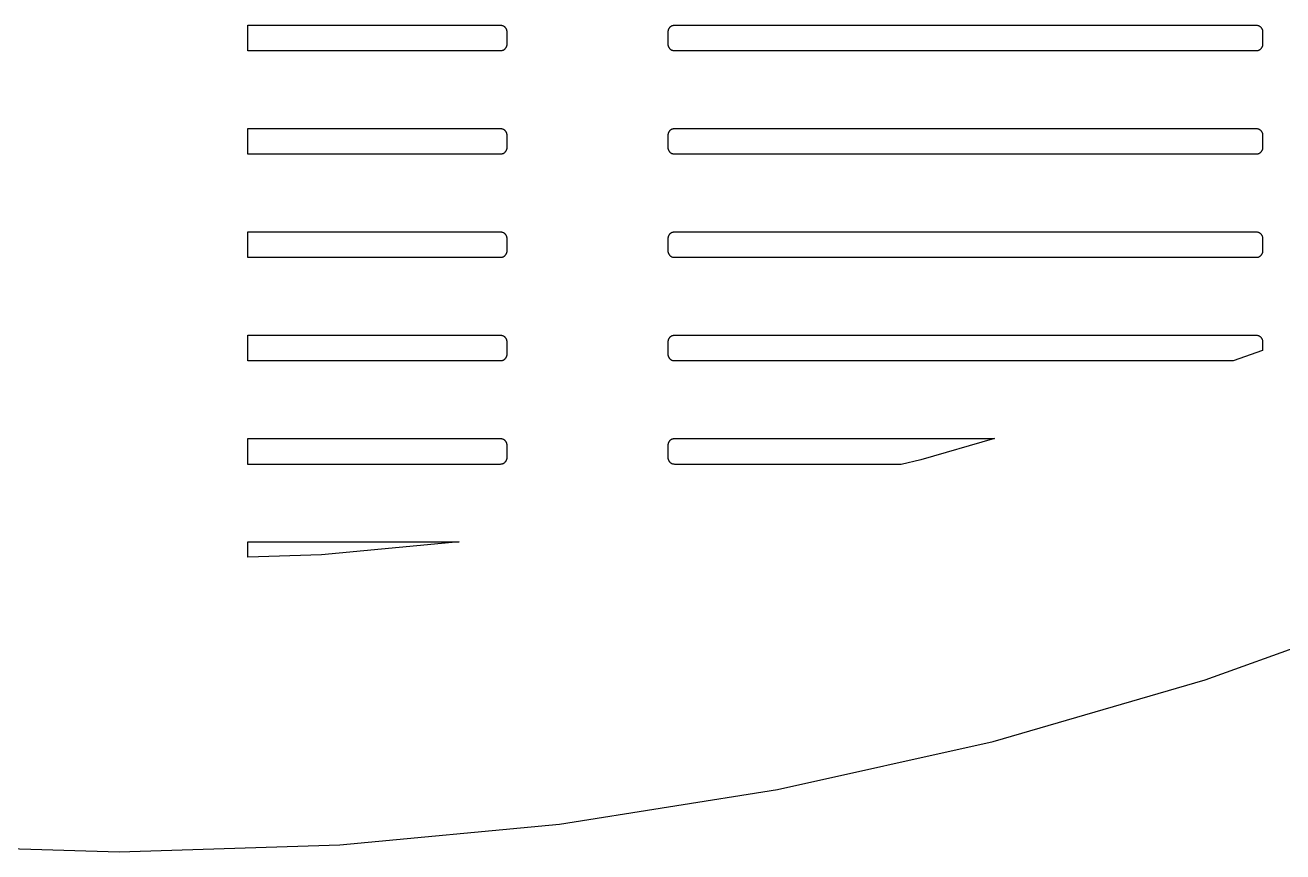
# Model space of a CAD drawing. Header units: metres. Extents: x -163 to 163, y -163 to 163.
# Drawn here: x -4.4 to 54, y -163.2 to -124.8 of the extents above; entities that cross this region are included whole.
import ezdxf

# ---------------------------------------------------------------- set-up
doc = ezdxf.new("R2010")
doc.units = ezdxf.units.M

msp = doc.modelspace()

# ---------------------------------------------------------------- linework, layer by layer
for p, q in [((5.97498, -125.999), (5.97498, -124.799)), ((5.97498, -124.799), (17.701, -124.799)), ((17.701, -124.799), (17.7199, -124.8)), ((17.7199, -124.8), (17.7386, -124.801)), ((17.7386, -124.801), (17.7572, -124.804)), ((17.7572, -124.804), (17.7757, -124.808)), ((17.7757, -124.808), (17.7937, -124.814)), ((17.7937, -124.814), (17.8115, -124.82)), ((17.8115, -124.82), (17.8288, -124.827)), ((17.8288, -124.827), (17.8456, -124.836)), ((17.8456, -124.836), (17.8618, -124.846)), ((17.8618, -124.846), (17.8774, -124.856)), ((17.8774, -124.856), (17.8923, -124.868)), ((17.8923, -124.868), (17.9064, -124.88)), ((17.9064, -124.88), (17.9197, -124.894)), ((17.9197, -124.894), (17.9322, -124.908)), ((17.9322, -124.908), (17.9437, -124.923)), ((17.9437, -124.923), (17.9543, -124.938)), ((17.9543, -124.938), (17.9639, -124.954)), ((17.9639, -124.954), (17.9725, -124.971)), ((17.9725, -124.971), (17.98, -124.989)), ((25.5221, -124.989), (25.5296, -124.971)), ((25.5296, -124.971), (25.5381, -124.954)), ((25.5381, -124.954), (25.5477, -124.938)), ((25.5477, -124.938), (25.5583, -124.923)), ((25.5583, -124.923), (25.5699, -124.908)), ((25.5699, -124.908), (25.5824, -124.894)), ((25.5824, -124.894), (25.5957, -124.88)), ((25.5957, -124.88), (25.6098, -124.868)), ((25.6098, -124.868), (25.6247, -124.856)), ((25.6247, -124.856), (25.6403, -124.846)), ((25.6403, -124.846), (25.6565, -124.836)), ((25.6565, -124.836), (25.6733, -124.827)), ((25.6733, -124.827), (25.6906, -124.82)), ((25.6906, -124.82), (25.7083, -124.814)), ((25.7083, -124.814), (25.7264, -124.808)), ((25.7264, -124.808), (25.7448, -124.804)), ((25.7448, -124.804), (25.7634, -124.801)), ((25.7634, -124.801), (25.7822, -124.8)), ((25.7822, -124.8), (25.801, -124.799)), ((25.801, -124.799), (52.801, -124.799)), ((52.801, -124.799), (52.8199, -124.8)), ((52.8199, -124.8), (52.8386, -124.801)), ((52.8386, -124.801), (52.8573, -124.804)), ((52.8573, -124.804), (52.8756, -124.808)), ((52.8756, -124.808), (52.8938, -124.814)), ((52.8938, -124.814), (52.9115, -124.82)), ((52.9115, -124.82), (52.9288, -124.827)), ((52.9288, -124.827), (52.9456, -124.836)), ((52.9456, -124.836), (52.9618, -124.846)), ((52.9618, -124.846), (52.9774, -124.856)), ((52.9774, -124.856), (52.9923, -124.868)), ((52.9923, -124.868), (53.0064, -124.88)), ((53.0064, -124.88), (53.0197, -124.894)), ((53.0197, -124.894), (53.0322, -124.908)), ((53.0322, -124.908), (53.0437, -124.923)), ((53.0437, -124.923), (53.0543, -124.938)), ((53.0543, -124.938), (53.0639, -124.954)), ((53.0639, -124.954), (53.0725, -124.971)), ((53.0725, -124.971), (53.08, -124.989)), ((17.98, -124.989), (17.9864, -125.006)), ((17.9864, -125.006), (17.9916, -125.024)), ((17.9916, -125.024), (17.9957, -125.043)), ((17.9957, -125.043), (17.9987, -125.061)), ((17.9987, -125.061), (18.0004, -125.08)), ((18.0004, -125.08), (18.001, -125.099)), ((18.001, -125.099), (18.001, -125.699)), ((25.501, -125.099), (25.5016, -125.08)), ((25.501, -125.699), (25.501, -125.099)), ((25.5016, -125.08), (25.5034, -125.061)), ((25.5034, -125.061), (25.5063, -125.043)), ((25.5063, -125.043), (25.5105, -125.024)), ((25.5105, -125.024), (25.5157, -125.006)), ((25.5157, -125.006), (25.5221, -124.989)), ((53.08, -124.989), (53.0864, -125.006)), ((53.0864, -125.006), (53.0916, -125.024)), ((53.0916, -125.024), (53.0957, -125.043)), ((53.0957, -125.043), (53.0987, -125.061)), ((53.0987, -125.061), (53.1004, -125.08)), ((53.1004, -125.08), (53.101, -125.099)), ((53.101, -125.099), (53.101, -125.699)), ((17.701, -125.999), (5.97498, -125.999)), ((17.7199, -125.998), (17.701, -125.999)), ((17.7386, -125.997), (17.7199, -125.998)), ((17.7572, -125.994), (17.7386, -125.997)), ((17.7757, -125.99), (17.7572, -125.994)), ((17.7937, -125.984), (17.7757, -125.99)), ((17.8115, -125.978), (17.7937, -125.984)), ((17.8288, -125.97), (17.8115, -125.978)), ((17.8456, -125.962), (17.8288, -125.97)), ((17.8618, -125.952), (17.8456, -125.962)), ((17.8774, -125.942), (17.8618, -125.952)), ((17.8923, -125.93), (17.8774, -125.942)), ((17.9064, -125.918), (17.8923, -125.93)), ((17.9197, -125.904), (17.9064, -125.918)), ((17.9322, -125.89), (17.9197, -125.904)), ((17.9437, -125.875), (17.9322, -125.89)), ((17.9543, -125.86), (17.9437, -125.875)), ((17.9639, -125.843), (17.9543, -125.86)), ((17.9725, -125.827), (17.9639, -125.843)), ((17.98, -125.809), (17.9725, -125.827)), ((17.9864, -125.792), (17.98, -125.809)), ((17.9916, -125.774), (17.9864, -125.792)), ((17.9957, -125.755), (17.9916, -125.774)), ((17.9987, -125.737), (17.9957, -125.755)), ((18.0004, -125.718), (17.9987, -125.737)), ((18.001, -125.699), (18.0004, -125.718)), ((25.5016, -125.718), (25.501, -125.699)), ((25.5034, -125.737), (25.5016, -125.718)), ((25.5063, -125.755), (25.5034, -125.737)), ((25.5105, -125.774), (25.5063, -125.755)), ((25.5157, -125.792), (25.5105, -125.774)), ((25.5221, -125.809), (25.5157, -125.792)), ((25.5296, -125.827), (25.5221, -125.809)), ((25.5381, -125.843), (25.5296, -125.827)), ((25.5477, -125.86), (25.5381, -125.843)), ((25.5583, -125.875), (25.5477, -125.86)), ((25.5699, -125.89), (25.5583, -125.875)), ((25.5824, -125.904), (25.5699, -125.89)), ((25.5957, -125.918), (25.5824, -125.904)), ((25.6098, -125.93), (25.5957, -125.918)), ((25.6247, -125.942), (25.6098, -125.93)), ((25.6403, -125.952), (25.6247, -125.942)), ((25.6565, -125.962), (25.6403, -125.952)), ((25.6733, -125.97), (25.6565, -125.962)), ((25.6906, -125.978), (25.6733, -125.97)), ((25.7083, -125.984), (25.6906, -125.978)), ((25.7264, -125.99), (25.7083, -125.984)), ((25.7448, -125.994), (25.7264, -125.99)), ((25.7634, -125.997), (25.7448, -125.994)), ((25.7822, -125.998), (25.7634, -125.997)), ((25.801, -125.999), (25.7822, -125.998)), ((52.801, -125.999), (25.801, -125.999)), ((52.8199, -125.998), (52.801, -125.999)), ((52.8386, -125.997), (52.8199, -125.998)), ((52.8573, -125.994), (52.8386, -125.997)), ((52.8756, -125.99), (52.8573, -125.994)), ((52.8938, -125.984), (52.8756, -125.99)), ((52.9115, -125.978), (52.8938, -125.984)), ((52.9288, -125.97), (52.9115, -125.978)), ((52.9456, -125.962), (52.9288, -125.97)), ((52.9618, -125.952), (52.9456, -125.962)), ((52.9774, -125.942), (52.9618, -125.952)), ((52.9923, -125.93), (52.9774, -125.942)), ((53.0064, -125.918), (52.9923, -125.93)), ((53.0197, -125.904), (53.0064, -125.918)), ((53.0322, -125.89), (53.0197, -125.904)), ((53.0437, -125.875), (53.0322, -125.89)), ((53.0543, -125.86), (53.0437, -125.875)), ((53.0639, -125.843), (53.0543, -125.86)), ((53.0725, -125.827), (53.0639, -125.843)), ((53.08, -125.809), (53.0725, -125.827)), ((53.0864, -125.792), (53.08, -125.809)), ((53.0916, -125.774), (53.0864, -125.792)), ((53.0957, -125.755), (53.0916, -125.774)), ((53.0987, -125.737), (53.0957, -125.755)), ((53.1004, -125.718), (53.0987, -125.737)), ((53.101, -125.699), (53.1004, -125.718)), ((5.97498, -130.799), (5.97498, -129.599)), ((5.97498, -129.599), (17.701, -129.599)), ((17.701, -129.599), (17.7199, -129.6)), ((17.7199, -129.6), (17.7386, -129.601)), ((17.7386, -129.601), (17.7572, -129.604)), ((17.7572, -129.604), (17.7757, -129.608)), ((17.7757, -129.608), (17.7937, -129.614)), ((17.7937, -129.614), (17.8115, -129.62)), ((17.8115, -129.62), (17.8288, -129.628)), ((17.8288, -129.628), (17.8456, -129.636)), ((17.8456, -129.636), (17.8618, -129.646)), ((17.8618, -129.646), (17.8774, -129.656)), ((17.8774, -129.656), (17.8923, -129.668)), ((25.6098, -129.668), (25.6247, -129.656)), ((25.6247, -129.656), (25.6403, -129.646)), ((25.6403, -129.646), (25.6565, -129.636)), ((25.6565, -129.636), (25.6733, -129.628)), ((25.6733, -129.628), (25.6906, -129.62)), ((25.6906, -129.62), (25.7083, -129.614)), ((25.7083, -129.614), (25.7264, -129.608)), ((25.7264, -129.608), (25.7448, -129.604)), ((25.7448, -129.604), (25.7634, -129.601)), ((25.7634, -129.601), (25.7822, -129.6)), ((25.7822, -129.6), (25.801, -129.599)), ((25.801, -129.599), (52.801, -129.599)), ((52.801, -129.599), (52.8199, -129.6)), ((52.8199, -129.6), (52.8386, -129.601)), ((52.8386, -129.601), (52.8573, -129.604)), ((52.8573, -129.604), (52.8756, -129.608)), ((52.8756, -129.608), (52.8938, -129.614)), ((52.8938, -129.614), (52.9115, -129.62)), ((52.9115, -129.62), (52.9288, -129.628)), ((52.9288, -129.628), (52.9456, -129.636)), ((52.9456, -129.636), (52.9618, -129.646)), ((52.9618, -129.646), (52.9774, -129.656)), ((52.9774, -129.656), (52.9923, -129.668)), ((17.8923, -129.668), (17.9064, -129.68)), ((17.9064, -129.68), (17.9197, -129.694)), ((17.9197, -129.694), (17.9322, -129.708)), ((17.9322, -129.708), (17.9437, -129.723)), ((17.9437, -129.723), (17.9543, -129.738)), ((17.9543, -129.738), (17.9639, -129.754)), ((17.9639, -129.754), (17.9725, -129.771)), ((17.9725, -129.771), (17.98, -129.789)), ((17.98, -129.789), (17.9864, -129.806)), ((17.9864, -129.806), (17.9916, -129.824)), ((17.9916, -129.824), (17.9957, -129.843)), ((17.9957, -129.843), (17.9987, -129.861)), ((17.9987, -129.861), (18.0004, -129.88)), ((18.0004, -129.88), (18.001, -129.899)), ((18.001, -129.899), (18.001, -130.499)), ((25.501, -129.899), (25.5016, -129.88)), ((25.501, -130.499), (25.501, -129.899)), ((25.5016, -129.88), (25.5034, -129.861)), ((25.5034, -129.861), (25.5063, -129.843)), ((25.5063, -129.843), (25.5105, -129.824)), ((25.5105, -129.824), (25.5157, -129.806)), ((25.5157, -129.806), (25.5221, -129.789)), ((25.5221, -129.789), (25.5296, -129.771)), ((25.5296, -129.771), (25.5381, -129.754)), ((25.5381, -129.754), (25.5477, -129.738)), ((25.5477, -129.738), (25.5583, -129.723)), ((25.5583, -129.723), (25.5699, -129.708)), ((25.5699, -129.708), (25.5824, -129.694)), ((25.5824, -129.694), (25.5957, -129.68)), ((25.5957, -129.68), (25.6098, -129.668)), ((52.9923, -129.668), (53.0064, -129.68)), ((53.0064, -129.68), (53.0197, -129.694)), ((53.0197, -129.694), (53.0322, -129.708)), ((53.0322, -129.708), (53.0437, -129.723)), ((53.0437, -129.723), (53.0543, -129.738)), ((53.0543, -129.738), (53.0639, -129.754)), ((53.0639, -129.754), (53.0725, -129.771)), ((53.0725, -129.771), (53.08, -129.789)), ((53.08, -129.789), (53.0864, -129.806)), ((53.0864, -129.806), (53.0916, -129.824)), ((53.0916, -129.824), (53.0957, -129.843)), ((53.0957, -129.843), (53.0987, -129.861)), ((53.0987, -129.861), (53.1004, -129.88)), ((53.1004, -129.88), (53.101, -129.899)), ((53.101, -129.899), (53.101, -130.499)), ((17.701, -130.799), (5.97498, -130.799)), ((17.7199, -130.798), (17.701, -130.799)), ((17.7386, -130.797), (17.7199, -130.798)), ((17.7572, -130.794), (17.7386, -130.797)), ((17.7757, -130.79), (17.7572, -130.794)), ((17.7937, -130.784), (17.7757, -130.79)), ((17.8115, -130.778), (17.7937, -130.784)), ((17.8288, -130.77), (17.8115, -130.778)), ((17.8456, -130.762), (17.8288, -130.77)), ((17.8618, -130.752), (17.8456, -130.762)), ((17.8774, -130.742), (17.8618, -130.752)), ((17.8923, -130.73), (17.8774, -130.742)), ((17.9064, -130.718), (17.8923, -130.73)), ((17.9197, -130.704), (17.9064, -130.718)), ((17.9322, -130.69), (17.9197, -130.704)), ((17.9437, -130.675), (17.9322, -130.69)), ((17.9543, -130.66), (17.9437, -130.675)), ((17.9639, -130.643), (17.9543, -130.66)), ((17.9725, -130.627), (17.9639, -130.643)), ((17.98, -130.609), (17.9725, -130.627)), ((17.9864, -130.592), (17.98, -130.609)), ((17.9916, -130.574), (17.9864, -130.592)), ((17.9957, -130.555), (17.9916, -130.574)), ((17.9987, -130.537), (17.9957, -130.555)), ((18.0004, -130.518), (17.9987, -130.537)), ((18.001, -130.499), (18.0004, -130.518)), ((25.5016, -130.518), (25.501, -130.499)), ((25.5034, -130.537), (25.5016, -130.518)), ((25.5063, -130.555), (25.5034, -130.537)), ((25.5105, -130.574), (25.5063, -130.555)), ((25.5157, -130.592), (25.5105, -130.574)), ((25.5221, -130.609), (25.5157, -130.592)), ((25.5296, -130.627), (25.5221, -130.609)), ((25.5381, -130.643), (25.5296, -130.627)), ((25.5477, -130.66), (25.5381, -130.643)), ((25.5583, -130.675), (25.5477, -130.66)), ((25.5699, -130.69), (25.5583, -130.675)), ((25.5824, -130.704), (25.5699, -130.69)), ((25.5957, -130.718), (25.5824, -130.704)), ((25.6098, -130.73), (25.5957, -130.718)), ((25.6247, -130.742), (25.6098, -130.73)), ((25.6403, -130.752), (25.6247, -130.742)), ((25.6565, -130.762), (25.6403, -130.752)), ((25.6733, -130.77), (25.6565, -130.762)), ((25.6906, -130.778), (25.6733, -130.77)), ((25.7083, -130.784), (25.6906, -130.778)), ((25.7264, -130.79), (25.7083, -130.784)), ((25.7448, -130.794), (25.7264, -130.79)), ((25.7634, -130.797), (25.7448, -130.794)), ((25.7822, -130.798), (25.7634, -130.797)), ((25.801, -130.799), (25.7822, -130.798)), ((52.801, -130.799), (25.801, -130.799)), ((52.8199, -130.798), (52.801, -130.799)), ((52.8386, -130.797), (52.8199, -130.798)), ((52.8573, -130.794), (52.8386, -130.797)), ((52.8756, -130.79), (52.8573, -130.794)), ((52.8938, -130.784), (52.8756, -130.79)), ((52.9115, -130.778), (52.8938, -130.784)), ((52.9288, -130.77), (52.9115, -130.778)), ((52.9456, -130.762), (52.9288, -130.77)), ((52.9618, -130.752), (52.9456, -130.762)), ((52.9774, -130.742), (52.9618, -130.752)), ((52.9923, -130.73), (52.9774, -130.742)), ((53.0064, -130.718), (52.9923, -130.73)), ((53.0197, -130.704), (53.0064, -130.718)), ((53.0322, -130.69), (53.0197, -130.704)), ((53.0437, -130.675), (53.0322, -130.69)), ((53.0543, -130.66), (53.0437, -130.675)), ((53.0639, -130.643), (53.0543, -130.66)), ((53.0725, -130.627), (53.0639, -130.643)), ((53.08, -130.609), (53.0725, -130.627)), ((53.0864, -130.592), (53.08, -130.609)), ((53.0916, -130.574), (53.0864, -130.592)), ((53.0957, -130.555), (53.0916, -130.574)), ((53.0987, -130.537), (53.0957, -130.555)), ((53.1004, -130.518), (53.0987, -130.537)), ((53.101, -130.499), (53.1004, -130.518)), ((5.97498, -135.599), (5.97498, -134.399)), ((5.97498, -134.399), (17.701, -134.399)), ((17.701, -134.399), (17.7199, -134.4)), ((17.7199, -134.4), (17.7386, -134.401)), ((17.7386, -134.401), (17.7572, -134.404)), ((17.7572, -134.404), (17.7757, -134.408)), ((17.7757, -134.408), (17.7937, -134.414)), ((17.7937, -134.414), (17.8115, -134.42)), ((17.8115, -134.42), (17.8288, -134.428)), ((17.8288, -134.428), (17.8456, -134.436)), ((17.8456, -134.436), (17.8618, -134.446)), ((17.8618, -134.446), (17.8774, -134.456)), ((17.8774, -134.456), (17.8923, -134.468)), ((17.8923, -134.468), (17.9064, -134.48)), ((17.9064, -134.48), (17.9197, -134.494)), ((17.9197, -134.494), (17.9322, -134.508)), ((17.9322, -134.508), (17.9437, -134.523)), ((17.9437, -134.523), (17.9543, -134.538)), ((17.9543, -134.538), (17.9639, -134.554)), ((17.9639, -134.554), (17.9725, -134.571)), ((17.9725, -134.571), (17.98, -134.589)), ((17.98, -134.589), (17.9864, -134.606)), ((17.9864, -134.606), (17.9916, -134.624)), ((17.9916, -134.624), (17.9957, -134.643)), ((17.9957, -134.643), (17.9987, -134.661)), ((17.9987, -134.661), (18.0004, -134.68)), ((18.0004, -134.68), (18.001, -134.699)), ((18.001, -134.699), (18.001, -135.299)), ((25.501, -134.699), (25.5016, -134.68)), ((25.501, -135.299), (25.501, -134.699)), ((25.5016, -134.68), (25.5034, -134.661)), ((25.5034, -134.661), (25.5063, -134.643)), ((25.5063, -134.643), (25.5105, -134.624)), ((25.5105, -134.624), (25.5157, -134.606)), ((25.5157, -134.606), (25.5221, -134.589)), ((25.5221, -134.589), (25.5296, -134.571)), ((25.5296, -134.571), (25.5381, -134.554)), ((25.5381, -134.554), (25.5477, -134.538)), ((25.5477, -134.538), (25.5583, -134.523)), ((25.5583, -134.523), (25.5699, -134.508)), ((25.5699, -134.508), (25.5824, -134.494)), ((25.5824, -134.494), (25.5957, -134.48)), ((25.5957, -134.48), (25.6098, -134.468)), ((25.6098, -134.468), (25.6247, -134.456)), ((25.6247, -134.456), (25.6403, -134.446)), ((25.6403, -134.446), (25.6565, -134.436)), ((25.6565, -134.436), (25.6733, -134.428)), ((25.6733, -134.428), (25.6906, -134.42)), ((25.6906, -134.42), (25.7083, -134.414)), ((25.7083, -134.414), (25.7264, -134.408)), ((25.7264, -134.408), (25.7448, -134.404)), ((25.7448, -134.404), (25.7634, -134.401)), ((25.7634, -134.401), (25.7822, -134.4)), ((25.7822, -134.4), (25.801, -134.399)), ((25.801, -134.399), (52.801, -134.399)), ((52.801, -134.399), (52.8199, -134.4)), ((52.8199, -134.4), (52.8386, -134.401)), ((52.8386, -134.401), (52.8573, -134.404)), ((52.8573, -134.404), (52.8756, -134.408)), ((52.8756, -134.408), (52.8938, -134.414)), ((52.8938, -134.414), (52.9115, -134.42)), ((52.9115, -134.42), (52.9288, -134.428)), ((52.9288, -134.428), (52.9456, -134.436)), ((52.9456, -134.436), (52.9618, -134.446)), ((52.9618, -134.446), (52.9774, -134.456)), ((52.9774, -134.456), (52.9923, -134.468)), ((52.9923, -134.468), (53.0064, -134.48)), ((53.0064, -134.48), (53.0197, -134.494)), ((53.0197, -134.494), (53.0322, -134.508)), ((53.0322, -134.508), (53.0437, -134.523)), ((53.0437, -134.523), (53.0543, -134.538)), ((53.0543, -134.538), (53.0639, -134.554)), ((53.0639, -134.554), (53.0725, -134.571)), ((53.0725, -134.571), (53.08, -134.589)), ((53.08, -134.589), (53.0864, -134.606)), ((53.0864, -134.606), (53.0916, -134.624)), ((53.0916, -134.624), (53.0957, -134.643)), ((53.0957, -134.643), (53.0987, -134.661)), ((53.0987, -134.661), (53.1004, -134.68)), ((53.1004, -134.68), (53.101, -134.699)), ((53.101, -134.699), (53.101, -135.299)), ((17.9322, -135.49), (17.9197, -135.504)), ((17.9437, -135.475), (17.9322, -135.49)), ((17.9543, -135.46), (17.9437, -135.475)), ((17.9639, -135.443), (17.9543, -135.46)), ((17.9725, -135.427), (17.9639, -135.443)), ((17.98, -135.409), (17.9725, -135.427)), ((17.9864, -135.392), (17.98, -135.409)), ((17.9916, -135.374), (17.9864, -135.392)), ((17.9957, -135.355), (17.9916, -135.374)), ((17.9987, -135.337), (17.9957, -135.355)), ((18.0004, -135.318), (17.9987, -135.337)), ((18.001, -135.299), (18.0004, -135.318)), ((25.5016, -135.318), (25.501, -135.299)), ((25.5034, -135.337), (25.5016, -135.318)), ((25.5063, -135.355), (25.5034, -135.337)), ((25.5105, -135.374), (25.5063, -135.355)), ((25.5157, -135.392), (25.5105, -135.374)), ((25.5221, -135.409), (25.5157, -135.392)), ((25.5296, -135.427), (25.5221, -135.409)), ((25.5381, -135.443), (25.5296, -135.427)), ((25.5477, -135.46), (25.5381, -135.443)), ((25.5583, -135.475), (25.5477, -135.46)), ((25.5699, -135.49), (25.5583, -135.475)), ((25.5824, -135.504), (25.5699, -135.49)), ((53.0322, -135.49), (53.0197, -135.504)), ((53.0437, -135.475), (53.0322, -135.49)), ((53.0543, -135.46), (53.0437, -135.475)), ((53.0639, -135.443), (53.0543, -135.46)), ((53.0725, -135.427), (53.0639, -135.443)), ((53.08, -135.409), (53.0725, -135.427)), ((53.0864, -135.392), (53.08, -135.409)), ((53.0916, -135.374), (53.0864, -135.392)), ((53.0957, -135.355), (53.0916, -135.374)), ((53.0987, -135.337), (53.0957, -135.355)), ((53.1004, -135.318), (53.0987, -135.337)), ((53.101, -135.299), (53.1004, -135.318)), ((17.701, -135.599), (5.97498, -135.599)), ((17.7199, -135.598), (17.701, -135.599)), ((17.7386, -135.597), (17.7199, -135.598)), ((17.7572, -135.594), (17.7386, -135.597)), ((17.7757, -135.59), (17.7572, -135.594)), ((17.7937, -135.584), (17.7757, -135.59)), ((17.8115, -135.578), (17.7937, -135.584)), ((17.8288, -135.57), (17.8115, -135.578)), ((17.8456, -135.562), (17.8288, -135.57)), ((17.8618, -135.552), (17.8456, -135.562)), ((17.8774, -135.542), (17.8618, -135.552)), ((17.8923, -135.53), (17.8774, -135.542)), ((17.9064, -135.518), (17.8923, -135.53)), ((17.9197, -135.504), (17.9064, -135.518)), ((25.5957, -135.518), (25.5824, -135.504)), ((25.6098, -135.53), (25.5957, -135.518)), ((25.6247, -135.542), (25.6098, -135.53)), ((25.6403, -135.552), (25.6247, -135.542)), ((25.6565, -135.562), (25.6403, -135.552)), ((25.6733, -135.57), (25.6565, -135.562)), ((25.6906, -135.578), (25.6733, -135.57)), ((25.7083, -135.584), (25.6906, -135.578)), ((25.7264, -135.59), (25.7083, -135.584)), ((25.7448, -135.594), (25.7264, -135.59)), ((25.7634, -135.597), (25.7448, -135.594)), ((25.7822, -135.598), (25.7634, -135.597)), ((25.801, -135.599), (25.7822, -135.598)), ((52.801, -135.599), (25.801, -135.599)), ((52.8199, -135.598), (52.801, -135.599)), ((52.8386, -135.597), (52.8199, -135.598)), ((52.8573, -135.594), (52.8386, -135.597)), ((52.8756, -135.59), (52.8573, -135.594)), ((52.8938, -135.584), (52.8756, -135.59)), ((52.9115, -135.578), (52.8938, -135.584)), ((52.9288, -135.57), (52.9115, -135.578)), ((52.9456, -135.562), (52.9288, -135.57)), ((52.9618, -135.552), (52.9456, -135.562)), ((52.9774, -135.542), (52.9618, -135.552)), ((52.9923, -135.53), (52.9774, -135.542)), ((53.0064, -135.518), (52.9923, -135.53)), ((53.0197, -135.504), (53.0064, -135.518)), ((5.97498, -140.399), (5.97498, -139.199)), ((5.97498, -139.199), (17.701, -139.199)), ((17.701, -139.199), (17.7199, -139.2)), ((17.7199, -139.2), (17.7386, -139.201)), ((17.7386, -139.201), (17.7572, -139.204)), ((17.7572, -139.204), (17.7757, -139.208)), ((17.7757, -139.208), (17.7937, -139.214)), ((17.7937, -139.214), (17.8115, -139.22)), ((17.8115, -139.22), (17.8288, -139.228)), ((17.8288, -139.228), (17.8456, -139.236)), ((17.8456, -139.236), (17.8618, -139.246)), ((17.8618, -139.246), (17.8774, -139.256)), ((17.8774, -139.256), (17.8923, -139.268)), ((17.8923, -139.268), (17.9064, -139.28)), ((17.9064, -139.28), (17.9197, -139.294)), ((17.9197, -139.294), (17.9322, -139.308)), ((17.9322, -139.308), (17.9437, -139.323)), ((17.9437, -139.323), (17.9543, -139.338)), ((17.9543, -139.338), (17.9639, -139.354)), ((17.9639, -139.354), (17.9725, -139.371)), ((17.9725, -139.371), (17.98, -139.389)), ((17.98, -139.389), (17.9864, -139.406)), ((17.9864, -139.406), (17.9916, -139.424)), ((17.9916, -139.424), (17.9957, -139.443)), ((17.9957, -139.443), (17.9987, -139.461)), ((17.9987, -139.461), (18.0004, -139.48)), ((18.0004, -139.48), (18.001, -139.499)), ((18.001, -139.499), (18.001, -140.099)), ((25.501, -139.499), (25.5016, -139.48)), ((25.501, -140.099), (25.501, -139.499)), ((25.5016, -139.48), (25.5034, -139.461)), ((25.5034, -139.461), (25.5063, -139.443)), ((25.5063, -139.443), (25.5105, -139.424)), ((25.5105, -139.424), (25.5157, -139.406)), ((25.5157, -139.406), (25.5221, -139.389)), ((25.5221, -139.389), (25.5296, -139.371)), ((25.5296, -139.371), (25.5381, -139.354)), ((25.5381, -139.354), (25.5477, -139.338)), ((25.5477, -139.338), (25.5583, -139.323)), ((25.5583, -139.323), (25.5699, -139.308)), ((25.5699, -139.308), (25.5824, -139.294)), ((25.5824, -139.294), (25.5957, -139.28)), ((25.5957, -139.28), (25.6098, -139.268)), ((25.6098, -139.268), (25.6247, -139.256)), ((25.6247, -139.256), (25.6403, -139.246)), ((25.6403, -139.246), (25.6565, -139.236)), ((25.6565, -139.236), (25.6733, -139.228)), ((25.6733, -139.228), (25.6906, -139.22)), ((25.6906, -139.22), (25.7083, -139.214)), ((25.7083, -139.214), (25.7264, -139.208)), ((25.7264, -139.208), (25.7448, -139.204)), ((25.7448, -139.204), (25.7634, -139.201)), ((25.7634, -139.201), (25.7822, -139.2)), ((25.7822, -139.2), (25.801, -139.199)), ((25.801, -139.199), (52.801, -139.199)), ((52.801, -139.199), (52.8199, -139.2)), ((52.8199, -139.2), (52.8386, -139.201)), ((52.8386, -139.201), (52.8573, -139.204)), ((52.8573, -139.204), (52.8756, -139.208)), ((52.8756, -139.208), (52.8938, -139.214)), ((52.8938, -139.214), (52.9115, -139.22)), ((52.9115, -139.22), (52.9288, -139.228)), ((52.9288, -139.228), (52.9456, -139.236)), ((52.9456, -139.236), (52.9618, -139.246)), ((52.9618, -139.246), (52.9774, -139.256)), ((52.9774, -139.256), (52.9923, -139.268)), ((52.9923, -139.268), (53.0064, -139.28)), ((53.0064, -139.28), (53.0197, -139.294)), ((53.0197, -139.294), (53.0322, -139.308)), ((53.0322, -139.308), (53.0437, -139.323)), ((53.0437, -139.323), (53.0543, -139.338)), ((53.0543, -139.338), (53.0639, -139.354)), ((53.0639, -139.354), (53.0725, -139.371)), ((53.0725, -139.371), (53.08, -139.389)), ((53.08, -139.389), (53.0864, -139.406)), ((53.0864, -139.406), (53.0916, -139.424)), ((53.0916, -139.424), (53.0957, -139.443)), ((53.0957, -139.443), (53.0987, -139.461)), ((53.0987, -139.461), (53.1004, -139.48)), ((53.1004, -139.48), (53.101, -139.499)), ((53.101, -139.499), (53.101, -139.909)), ((17.9916, -140.174), (17.9864, -140.192)), ((17.9957, -140.155), (17.9916, -140.174)), ((17.9987, -140.137), (17.9957, -140.155)), ((18.0004, -140.118), (17.9987, -140.137)), ((18.001, -140.099), (18.0004, -140.118)), ((25.5016, -140.118), (25.501, -140.099)), ((25.5034, -140.137), (25.5016, -140.118)), ((25.5063, -140.155), (25.5034, -140.137)), ((25.5105, -140.174), (25.5063, -140.155)), ((25.5157, -140.192), (25.5105, -140.174)), ((53.101, -139.909), (51.7403, -140.399)), ((17.701, -140.399), (5.97498, -140.399)), ((17.7199, -140.398), (17.701, -140.399)), ((17.7386, -140.397), (17.7199, -140.398)), ((17.7572, -140.394), (17.7386, -140.397)), ((17.7757, -140.39), (17.7572, -140.394)), ((17.7937, -140.384), (17.7757, -140.39)), ((17.8115, -140.378), (17.7937, -140.384)), ((17.8288, -140.37), (17.8115, -140.378)), ((17.8456, -140.362), (17.8288, -140.37)), ((17.8618, -140.352), (17.8456, -140.362)), ((17.8774, -140.342), (17.8618, -140.352)), ((17.8923, -140.33), (17.8774, -140.342)), ((17.9064, -140.318), (17.8923, -140.33)), ((17.9197, -140.304), (17.9064, -140.318)), ((17.9322, -140.29), (17.9197, -140.304)), ((17.9437, -140.275), (17.9322, -140.29)), ((17.9543, -140.26), (17.9437, -140.275)), ((17.9639, -140.243), (17.9543, -140.26)), ((17.9725, -140.227), (17.9639, -140.243)), ((17.98, -140.209), (17.9725, -140.227)), ((17.9864, -140.192), (17.98, -140.209)), ((25.5221, -140.209), (25.5157, -140.192)), ((25.5296, -140.227), (25.5221, -140.209)), ((25.5381, -140.243), (25.5296, -140.227)), ((25.5477, -140.26), (25.5381, -140.243)), ((25.5583, -140.275), (25.5477, -140.26)), ((25.5699, -140.29), (25.5583, -140.275)), ((25.5824, -140.304), (25.5699, -140.29)), ((25.5957, -140.318), (25.5824, -140.304)), ((25.6098, -140.33), (25.5957, -140.318)), ((25.6247, -140.342), (25.6098, -140.33)), ((25.6403, -140.352), (25.6247, -140.342)), ((25.6565, -140.362), (25.6403, -140.352)), ((25.6733, -140.37), (25.6565, -140.362)), ((25.6906, -140.378), (25.6733, -140.37)), ((25.7083, -140.384), (25.6906, -140.378)), ((25.7264, -140.39), (25.7083, -140.384)), ((25.7448, -140.394), (25.7264, -140.39)), ((25.7634, -140.397), (25.7448, -140.394)), ((25.7822, -140.398), (25.7634, -140.397)), ((25.801, -140.399), (25.7822, -140.398)), ((51.7403, -140.399), (25.801, -140.399)), ((5.97498, -145.199), (5.97498, -143.999)), ((5.97498, -143.999), (17.701, -143.999)), ((17.701, -143.999), (17.7199, -144)), ((17.7199, -144), (17.7386, -144.001)), ((17.7386, -144.001), (17.7572, -144.004)), ((17.7572, -144.004), (17.7757, -144.008)), ((17.7757, -144.008), (17.7937, -144.014)), ((17.7937, -144.014), (17.8115, -144.02)), ((17.8115, -144.02), (17.8288, -144.028)), ((17.8288, -144.028), (17.8456, -144.036)), ((17.8456, -144.036), (17.8618, -144.046)), ((17.8618, -144.046), (17.8774, -144.056)), ((17.8774, -144.056), (17.8923, -144.068)), ((17.8923, -144.068), (17.9064, -144.08)), ((17.9064, -144.08), (17.9197, -144.094)), ((17.9197, -144.094), (17.9322, -144.108)), ((17.9322, -144.108), (17.9437, -144.123)), ((17.9437, -144.123), (17.9543, -144.138)), ((17.9543, -144.138), (17.9639, -144.154)), ((17.9639, -144.154), (17.9725, -144.171)), ((17.9725, -144.171), (17.98, -144.189)), ((17.98, -144.189), (17.9864, -144.206)), ((17.9864, -144.206), (17.9916, -144.224)), ((17.9916, -144.224), (17.9957, -144.243)), ((17.9957, -144.243), (17.9987, -144.261)), ((17.9987, -144.261), (18.0004, -144.28)), ((25.5016, -144.28), (25.5034, -144.261)), ((25.5034, -144.261), (25.5063, -144.243)), ((25.5063, -144.243), (25.5105, -144.224)), ((25.5105, -144.224), (25.5157, -144.206)), ((25.5157, -144.206), (25.5221, -144.189)), ((25.5221, -144.189), (25.5296, -144.171)), ((25.5296, -144.171), (25.5381, -144.154)), ((25.5381, -144.154), (25.5477, -144.138)), ((25.5477, -144.138), (25.5583, -144.123)), ((25.5583, -144.123), (25.5699, -144.108)), ((25.5699, -144.108), (25.5824, -144.094)), ((25.5824, -144.094), (25.5957, -144.08)), ((25.5957, -144.08), (25.6098, -144.068)), ((25.6098, -144.068), (25.6247, -144.056)), ((25.6247, -144.056), (25.6403, -144.046)), ((25.6403, -144.046), (25.6565, -144.036)), ((25.6565, -144.036), (25.6733, -144.028)), ((25.6733, -144.028), (25.6906, -144.02)), ((25.6906, -144.02), (25.7083, -144.014)), ((25.7083, -144.014), (25.7264, -144.008)), ((25.7264, -144.008), (25.7448, -144.004)), ((25.7448, -144.004), (25.7634, -144.001)), ((25.7634, -144.001), (25.7822, -144)), ((25.7822, -144), (25.801, -143.999)), ((25.801, -143.999), (40.6601, -143.999)), ((40.6601, -143.999), (37.2286, -144.996)), ((18.0004, -144.28), (18.001, -144.299)), ((18.001, -144.299), (18.001, -144.899)), ((25.501, -144.299), (25.5016, -144.28)), ((25.501, -144.899), (25.501, -144.299)), ((17.701, -145.199), (5.97498, -145.199)), ((17.7199, -145.198), (17.701, -145.199)), ((17.7386, -145.197), (17.7199, -145.198)), ((17.7572, -145.194), (17.7386, -145.197)), ((17.7757, -145.19), (17.7572, -145.194)), ((17.7937, -145.184), (17.7757, -145.19)), ((17.8115, -145.178), (17.7937, -145.184)), ((17.8288, -145.17), (17.8115, -145.178)), ((17.8456, -145.162), (17.8288, -145.17)), ((17.8618, -145.152), (17.8456, -145.162)), ((17.8774, -145.142), (17.8618, -145.152)), ((17.8923, -145.13), (17.8774, -145.142)), ((17.9064, -145.118), (17.8923, -145.13)), ((17.9197, -145.104), (17.9064, -145.118)), ((17.9322, -145.09), (17.9197, -145.104)), ((17.9437, -145.075), (17.9322, -145.09)), ((17.9543, -145.06), (17.9437, -145.075)), ((17.9639, -145.043), (17.9543, -145.06)), ((17.9725, -145.027), (17.9639, -145.043)), ((17.98, -145.009), (17.9725, -145.027)), ((17.9864, -144.992), (17.98, -145.009)), ((17.9916, -144.974), (17.9864, -144.992)), ((17.9957, -144.955), (17.9916, -144.974)), ((17.9987, -144.937), (17.9957, -144.955)), ((18.0004, -144.918), (17.9987, -144.937)), ((18.001, -144.899), (18.0004, -144.918)), ((25.5016, -144.918), (25.501, -144.899)), ((25.5034, -144.937), (25.5016, -144.918)), ((25.5063, -144.955), (25.5034, -144.937)), ((25.5105, -144.974), (25.5063, -144.955)), ((25.5157, -144.992), (25.5105, -144.974)), ((25.5221, -145.009), (25.5157, -144.992)), ((25.5296, -145.027), (25.5221, -145.009)), ((25.5381, -145.043), (25.5296, -145.027)), ((25.5477, -145.06), (25.5381, -145.043)), ((25.5583, -145.075), (25.5477, -145.06)), ((25.5699, -145.09), (25.5583, -145.075)), ((25.5824, -145.104), (25.5699, -145.09)), ((25.5957, -145.118), (25.5824, -145.104)), ((25.6098, -145.13), (25.5957, -145.118)), ((25.6247, -145.142), (25.6098, -145.13)), ((25.6403, -145.152), (25.6247, -145.142)), ((25.6565, -145.162), (25.6403, -145.152)), ((25.6733, -145.17), (25.6565, -145.162)), ((25.6906, -145.178), (25.6733, -145.17)), ((25.7083, -145.184), (25.6906, -145.178)), ((25.7264, -145.19), (25.7083, -145.184)), ((25.7448, -145.194), (25.7264, -145.19)), ((25.7634, -145.197), (25.7448, -145.194)), ((25.7822, -145.198), (25.7634, -145.197)), ((25.801, -145.199), (25.7822, -145.198)), ((36.3201, -145.199), (25.801, -145.199)), ((37.2286, -144.996), (36.3201, -145.199)), ((5.97498, -148.799), (15.7957, -148.799)), ((5.97498, -149.511), (5.97498, -148.799)), ((15.7957, -148.799), (9.39967, -149.404)), ((9.39967, -149.404), (5.97498, -149.511)), ((50.4312, -155.211), (60.0775, -151.739)), ((40.5859, -158.072), (50.4312, -155.211)), ((30.5804, -160.308), (40.5859, -158.072)), ((20.4542, -161.912), (30.5804, -160.308)), ((10.2473, -162.877), (20.4542, -161.912)), ((-10.2473, -162.877), (0, -163.199)), ((0, -163.199), (10.2473, -162.877))]:
    msp.add_line(p, q)

doc.saveas('drawing.dxf')
